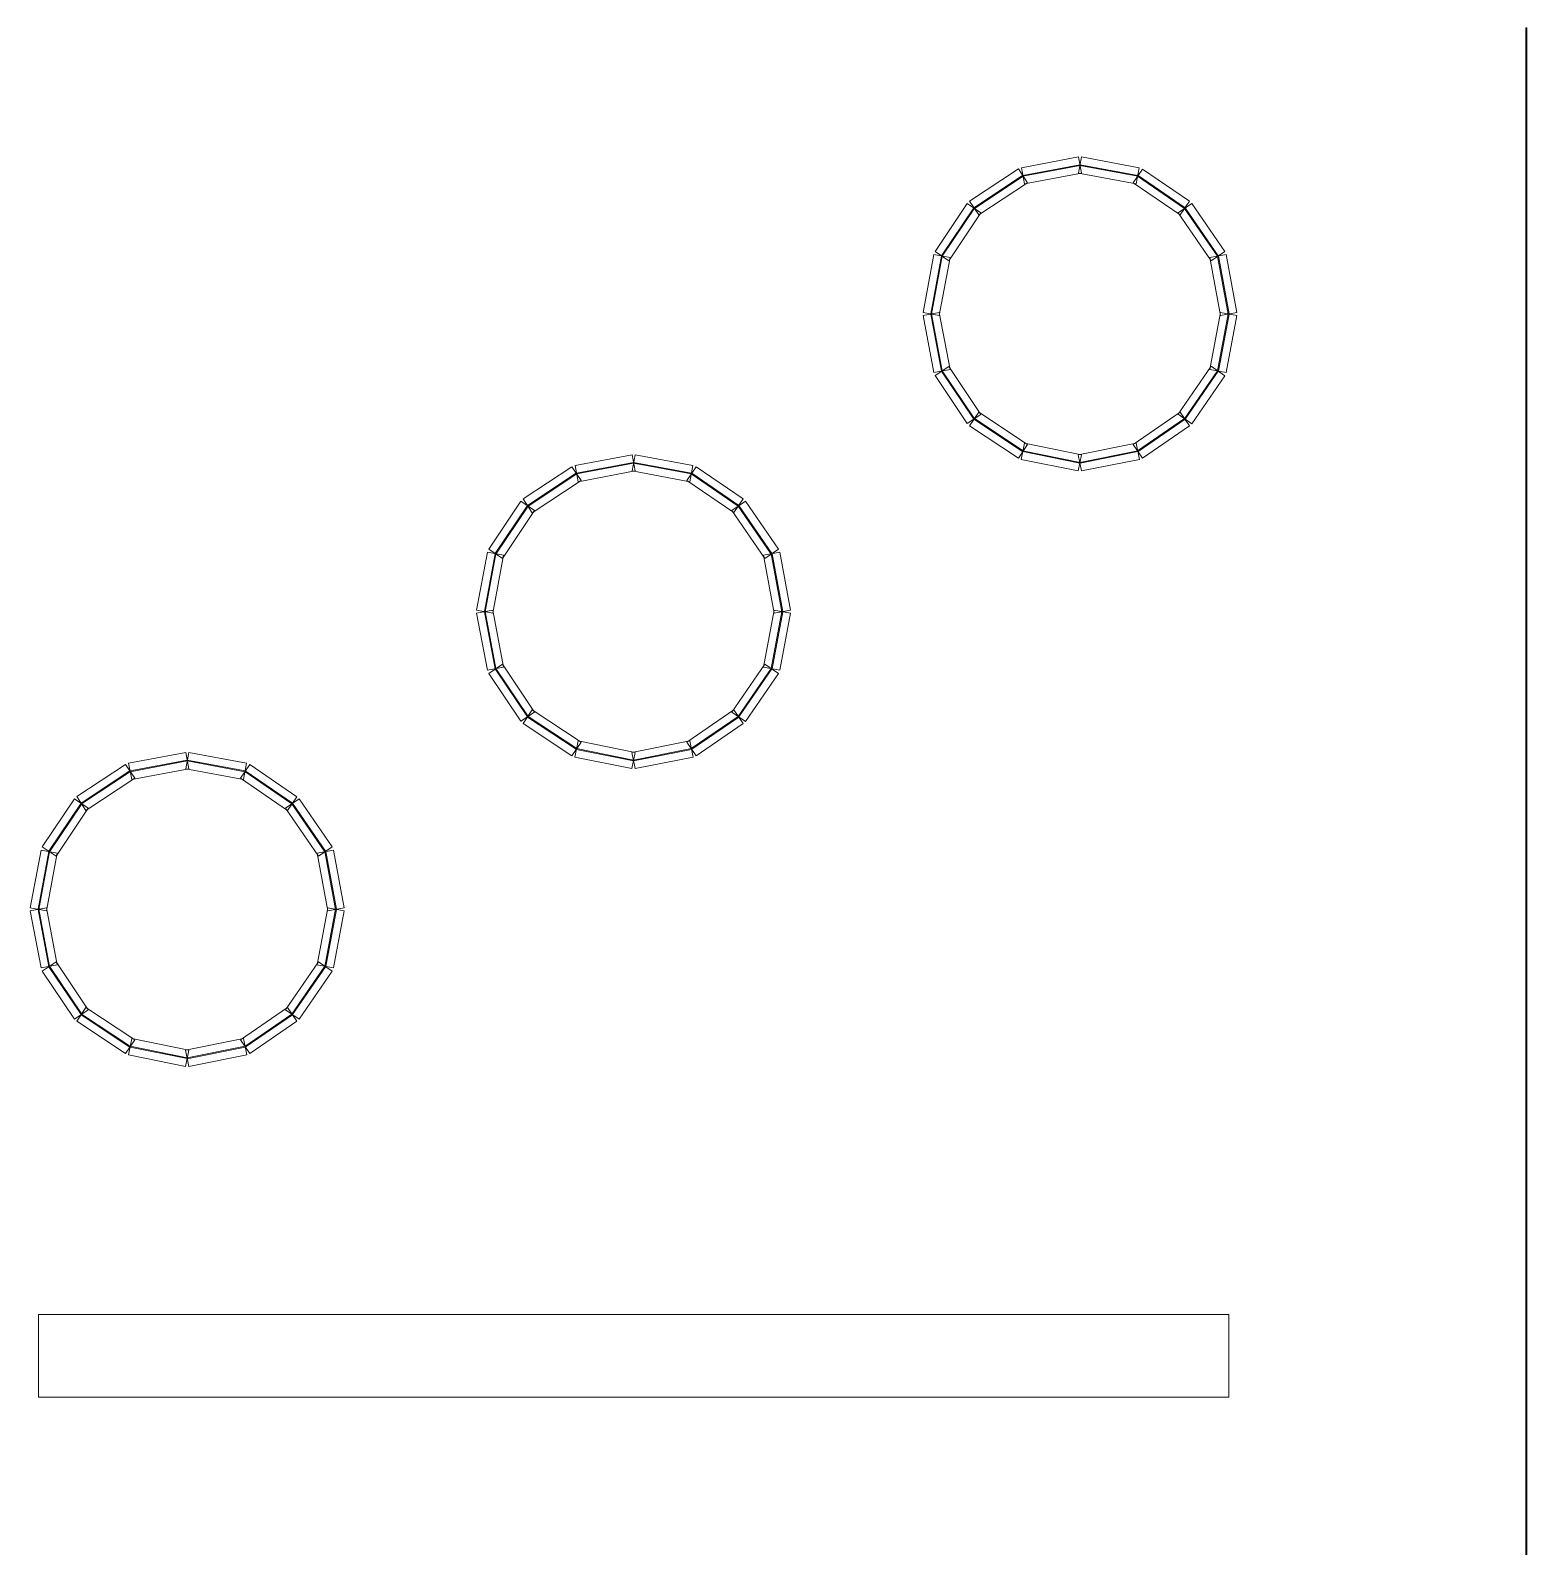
# Model space of a CAD drawing. Header units: millimetres. Extents: x -200 to 200, y -162 to 219.
# Drawn here: x 37.83 to 85.72, y -25.15 to 23.36 of the extents above; entities that cross this region are included whole.
import ezdxf

# ---------------------------------------------------------------- set-up
doc = ezdxf.new("R2010")
doc.units = ezdxf.units.MM
doc.header["$MEASUREMENT"] = 0

msp = doc.modelspace()

# ---------------------------------------------------------------- linework, layer by layer
at = {"color": 1, "lineweight": 5}
msp.add_open_spline([(85.6954, 23.4376), (85.6954, 23.4376), (85.7218, 23.4376), (85.7218, 23.4376), (85.7218, 23.4376), (85.7218, 23.4376), (85.7218, -61.5304), (85.7218, -61.5304), (85.7218, -61.5304), (85.7218, -61.5304), (85.6954, -61.5304), (85.6954, -61.5304), (85.6954, -61.5304), (85.6954, -61.5304), (85.6954, 23.4376), (85.6954, 23.4376)], degree=3, knots=[0, 0, 0, 0, 0.25, 0.25, 0.25, 0.25, 0.5, 0.5, 0.5, 0.5, 0.75, 0.75, 0.75, 0.75, 1, 1, 1, 1], dxfattribs=at)
at = {"color": 4, "lineweight": 5}
for points in [[(69.4527, 18.9232), (69.4527, 18.9232), (69.7444, 18.4818), (69.7444, 18.4818), (69.7444, 18.4818), (69.7444, 18.4818), (68.1837, 17.4501), (68.1837, 17.4501), (68.1837, 17.4501), (68.1837, 17.4501), (67.892, 17.8915), (67.892, 17.8915), (67.892, 17.8915), (67.892, 17.8915), (69.4527, 18.9232), (69.4527, 18.9232)], [(71.3749, 19.3063), (71.3749, 19.3063), (71.4728, 18.7864), (71.4728, 18.7864), (71.4728, 18.7864), (71.4728, 18.7864), (69.6475, 18.4425), (69.6475, 18.4425), (69.6475, 18.4425), (69.6475, 18.4425), (69.5496, 18.9624), (69.5496, 18.9624), (69.5496, 18.9624), (69.5496, 18.9624), (71.3749, 19.3063), (71.3749, 19.3063)], [(71.4214, 19.0594), (71.4214, 19.0594), (71.4263, 19.0334), (71.4263, 19.0334), (71.4263, 19.0334), (71.4263, 19.0334), (69.601, 18.6895), (69.601, 18.6895), (69.601, 18.6895), (69.601, 18.6895), (69.5961, 18.7155), (69.5961, 18.7155), (69.5961, 18.7155), (69.5961, 18.7155), (71.4214, 19.0594), (71.4214, 19.0594)], [(73.3239, 18.9626), (73.3239, 18.9626), (73.2273, 18.4424), (73.2273, 18.4424), (73.2273, 18.4424), (73.2273, 18.4424), (71.3755, 18.7863), (71.3755, 18.7863), (71.3755, 18.7863), (71.3755, 18.7863), (71.4721, 19.3065), (71.4721, 19.3065), (71.4721, 19.3065), (71.4721, 19.3065), (73.3239, 18.9626), (73.3239, 18.9626)], [(73.278, 18.7155), (73.278, 18.7155), (73.2732, 18.6895), (73.2732, 18.6895), (73.2732, 18.6895), (73.2732, 18.6895), (71.4214, 19.0334), (71.4214, 19.0334), (71.4214, 19.0334), (71.4214, 19.0334), (71.4263, 19.0594), (71.4263, 19.0594), (71.4263, 19.0594), (71.4263, 19.0594), (73.278, 18.7155), (73.278, 18.7155)], [(74.9328, 17.8891), (74.9328, 17.8891), (74.634, 17.4525), (74.634, 17.4525), (74.634, 17.4525), (74.634, 17.4525), (73.1262, 18.4842), (73.1262, 18.4842), (73.1262, 18.4842), (73.1262, 18.4842), (73.425, 18.9208), (73.425, 18.9208), (73.425, 18.9208), (73.425, 18.9208), (74.9328, 17.8891), (74.9328, 17.8891)], [(69.5913, 18.7135), (69.5913, 18.7135), (69.6059, 18.6914), (69.6059, 18.6914), (69.6059, 18.6914), (69.6059, 18.6914), (68.0451, 17.6598), (68.0451, 17.6598), (68.0451, 17.6598), (68.0451, 17.6598), (68.0305, 17.6818), (68.0305, 17.6818), (68.0305, 17.6818), (68.0305, 17.6818), (69.5913, 18.7135), (69.5913, 18.7135)], [(74.7909, 17.6817), (74.7909, 17.6817), (74.7759, 17.6599), (74.7759, 17.6599), (74.7759, 17.6599), (74.7759, 17.6599), (73.2681, 18.6916), (73.2681, 18.6916), (73.2681, 18.6916), (73.2681, 18.6916), (73.283, 18.7134), (73.283, 18.7134), (73.283, 18.7134), (73.283, 18.7134), (74.7909, 17.6817), (74.7909, 17.6817)], [(67.8183, 17.8184), (67.8183, 17.8184), (68.2573, 17.5232), (68.2573, 17.5232), (68.2573, 17.5232), (68.2573, 17.5232), (67.2257, 15.9889), (67.2257, 15.9889), (67.2257, 15.9889), (67.2257, 15.9889), (66.7866, 16.2841), (66.7866, 16.2841), (66.7866, 16.2841), (66.7866, 16.2841), (67.8183, 17.8184), (67.8183, 17.8184)], [(68.0269, 17.6782), (68.0269, 17.6782), (68.0488, 17.6634), (68.0488, 17.6634), (68.0488, 17.6634), (68.0488, 17.6634), (67.0171, 16.1291), (67.0171, 16.1291), (67.0171, 16.1291), (67.0171, 16.1291), (66.9952, 16.1439), (66.9952, 16.1439), (66.9952, 16.1439), (66.9952, 16.1439), (68.0269, 17.6782), (68.0269, 17.6782)], [(76.0593, 16.2867), (76.0593, 16.2867), (75.6238, 15.9863), (75.6238, 15.9863), (75.6238, 15.9863), (75.6238, 15.9863), (74.5656, 17.5206), (74.5656, 17.5206), (74.5656, 17.5206), (74.5656, 17.5206), (75.0012, 17.821), (75.0012, 17.821), (75.0012, 17.821), (75.0012, 17.821), (76.0593, 16.2867), (76.0593, 16.2867)], [(75.8524, 16.144), (75.8524, 16.144), (75.8307, 16.129), (75.8307, 16.129), (75.8307, 16.129), (75.8307, 16.129), (74.7725, 17.6633), (74.7725, 17.6633), (74.7725, 17.6633), (74.7725, 17.6633), (74.7943, 17.6783), (74.7943, 17.6783), (74.7943, 17.6783), (74.7943, 17.6783), (75.8524, 16.144), (75.8524, 16.144)], [(66.7461, 16.1848), (66.7461, 16.1848), (67.2662, 16.0882), (67.2662, 16.0882), (67.2662, 16.0882), (67.2662, 16.0882), (66.9223, 14.2365), (66.9223, 14.2365), (66.9223, 14.2365), (66.9223, 14.2365), (66.4022, 14.3331), (66.4022, 14.3331), (66.4022, 14.3331), (66.4022, 14.3331), (66.7461, 16.1848), (66.7461, 16.1848)], [(66.9931, 16.1389), (66.9931, 16.1389), (67.0192, 16.1341), (67.0192, 16.1341), (67.0192, 16.1341), (67.0192, 16.1341), (66.6753, 14.2824), (66.6753, 14.2824), (66.6753, 14.2824), (66.6753, 14.2824), (66.6493, 14.2872), (66.6493, 14.2872), (66.6493, 14.2872), (66.6493, 14.2872), (66.9931, 16.1389), (66.9931, 16.1389)], [(76.4455, 14.3331), (76.4455, 14.3331), (75.9254, 14.2365), (75.9254, 14.2365), (75.9254, 14.2365), (75.9254, 14.2365), (75.5815, 16.0882), (75.5815, 16.0882), (75.5815, 16.0882), (75.5815, 16.0882), (76.1016, 16.1848), (76.1016, 16.1848), (76.1016, 16.1848), (76.1016, 16.1848), (76.4455, 14.3331), (76.4455, 14.3331)], [(76.1984, 14.2872), (76.1984, 14.2872), (76.1724, 14.2824), (76.1724, 14.2824), (76.1724, 14.2824), (76.1724, 14.2824), (75.8285, 16.1341), (75.8285, 16.1341), (75.8285, 16.1341), (75.8285, 16.1341), (75.8545, 16.1389), (75.8545, 16.1389), (75.8545, 16.1389), (75.8545, 16.1389), (76.1984, 14.2872), (76.1984, 14.2872)], [(66.4023, 14.2358), (66.4023, 14.2358), (66.9222, 14.3338), (66.9222, 14.3338), (66.9222, 14.3338), (66.9222, 14.3338), (67.2661, 12.5085), (67.2661, 12.5085), (67.2661, 12.5085), (67.2661, 12.5085), (66.7462, 12.4105), (66.7462, 12.4105), (66.7462, 12.4105), (66.7462, 12.4105), (66.4023, 14.2358), (66.4023, 14.2358)], [(66.6493, 14.2823), (66.6493, 14.2823), (66.6753, 14.2872), (66.6753, 14.2872), (66.6753, 14.2872), (66.6753, 14.2872), (67.0191, 12.4619), (67.0191, 12.4619), (67.0191, 12.4619), (67.0191, 12.4619), (66.9932, 12.4571), (66.9932, 12.4571), (66.9932, 12.4571), (66.9932, 12.4571), (66.6493, 14.2823), (66.6493, 14.2823)], [(76.1015, 12.4105), (76.1015, 12.4105), (75.5816, 12.5085), (75.5816, 12.5085), (75.5816, 12.5085), (75.5816, 12.5085), (75.9255, 14.3338), (75.9255, 14.3338), (75.9255, 14.3338), (75.9255, 14.3338), (76.4454, 14.2358), (76.4454, 14.2358), (76.4454, 14.2358), (76.4454, 14.2358), (76.1015, 12.4105), (76.1015, 12.4105)], [(75.8545, 12.4571), (75.8545, 12.4571), (75.8285, 12.4619), (75.8285, 12.4619), (75.8285, 12.4619), (75.8285, 12.4619), (76.1724, 14.2872), (76.1724, 14.2872), (76.1724, 14.2872), (76.1724, 14.2872), (76.1984, 14.2823), (76.1984, 14.2823), (76.1984, 14.2823), (76.1984, 14.2823), (75.8545, 12.4571), (75.8545, 12.4571)], [(66.7866, 12.3119), (66.7866, 12.3119), (67.2257, 12.6071), (67.2257, 12.6071), (67.2257, 12.6071), (67.2257, 12.6071), (68.2573, 11.0728), (68.2573, 11.0728), (68.2573, 11.0728), (68.2573, 11.0728), (67.8183, 10.7776), (67.8183, 10.7776), (67.8183, 10.7776), (67.8183, 10.7776), (66.7866, 12.3119), (66.7866, 12.3119)], [(66.9952, 12.4521), (66.9952, 12.4521), (67.0171, 12.4669), (67.0171, 12.4669), (67.0171, 12.4669), (67.0171, 12.4669), (68.0488, 10.9326), (68.0488, 10.9326), (68.0488, 10.9326), (68.0488, 10.9326), (68.0269, 10.9178), (68.0269, 10.9178), (68.0269, 10.9178), (68.0269, 10.9178), (66.9952, 12.4521), (66.9952, 12.4521)], [(75.0012, 10.775), (75.0012, 10.775), (74.5656, 11.0754), (74.5656, 11.0754), (74.5656, 11.0754), (74.5656, 11.0754), (75.6238, 12.6097), (75.6238, 12.6097), (75.6238, 12.6097), (75.6238, 12.6097), (76.0593, 12.3093), (76.0593, 12.3093), (76.0593, 12.3093), (76.0593, 12.3093), (75.0012, 10.775), (75.0012, 10.775)], [(74.7943, 10.9177), (74.7943, 10.9177), (74.7725, 10.9327), (74.7725, 10.9327), (74.7725, 10.9327), (74.7725, 10.9327), (75.8307, 12.467), (75.8307, 12.467), (75.8307, 12.467), (75.8307, 12.467), (75.8524, 12.452), (75.8524, 12.452), (75.8524, 12.452), (75.8524, 12.452), (74.7943, 10.9177), (74.7943, 10.9177)], [(67.892, 10.7045), (67.892, 10.7045), (68.1837, 11.1459), (68.1837, 11.1459), (68.1837, 11.1459), (68.1837, 11.1459), (69.7444, 10.1142), (69.7444, 10.1142), (69.7444, 10.1142), (69.7444, 10.1142), (69.4527, 9.6729), (69.4527, 9.6729), (69.4527, 9.6729), (69.4527, 9.6729), (67.892, 10.7045), (67.892, 10.7045)], [(68.0305, 10.9142), (68.0305, 10.9142), (68.0451, 10.9362), (68.0451, 10.9362), (68.0451, 10.9362), (68.0451, 10.9362), (69.6059, 9.9046), (69.6059, 9.9046), (69.6059, 9.9046), (69.6059, 9.9046), (69.5913, 9.8825), (69.5913, 9.8825), (69.5913, 9.8825), (69.5913, 9.8825), (68.0305, 10.9142), (68.0305, 10.9142)], [(73.425, 9.6752), (73.425, 9.6752), (73.1262, 10.1119), (73.1262, 10.1119), (73.1262, 10.1119), (73.1262, 10.1119), (74.634, 11.1435), (74.634, 11.1435), (74.634, 11.1435), (74.634, 11.1435), (74.9328, 10.7069), (74.9328, 10.7069), (74.9328, 10.7069), (74.9328, 10.7069), (73.425, 9.6752), (73.425, 9.6752)], [(73.283, 9.8826), (73.283, 9.8826), (73.2681, 9.9044), (73.2681, 9.9044), (73.2681, 9.9044), (73.2681, 9.9044), (74.7759, 10.9361), (74.7759, 10.9361), (74.7759, 10.9361), (74.7759, 10.9361), (74.7909, 10.9143), (74.7909, 10.9143), (74.7909, 10.9143), (74.7909, 10.9143), (73.283, 9.8826), (73.283, 9.8826)], [(57.0901, 9.7831), (57.0901, 9.7831), (57.1881, 9.2632), (57.1881, 9.2632), (57.1881, 9.2632), (57.1881, 9.2632), (55.3628, 8.9193), (55.3628, 8.9193), (55.3628, 8.9193), (55.3628, 8.9193), (55.2648, 9.4393), (55.2648, 9.4393), (55.2648, 9.4393), (55.2648, 9.4393), (57.0901, 9.7831), (57.0901, 9.7831)], [(59.0391, 9.4394), (59.0391, 9.4394), (58.9425, 8.9192), (58.9425, 8.9192), (58.9425, 8.9192), (58.9425, 8.9192), (57.0908, 9.2631), (57.0908, 9.2631), (57.0908, 9.2631), (57.0908, 9.2631), (57.1874, 9.7833), (57.1874, 9.7833), (57.1874, 9.7833), (57.1874, 9.7833), (59.0391, 9.4394), (59.0391, 9.4394)], [(69.546, 9.6343), (69.546, 9.6343), (69.6512, 10.1528), (69.6512, 10.1528), (69.6512, 10.1528), (69.6512, 10.1528), (71.4764, 9.7824), (71.4764, 9.7824), (71.4764, 9.7824), (71.4764, 9.7824), (71.3712, 9.2639), (71.3712, 9.2639), (71.3712, 9.2639), (71.3712, 9.2639), (69.546, 9.6343), (69.546, 9.6343)], [(69.5959, 9.8806), (69.5959, 9.8806), (69.6012, 9.9065), (69.6012, 9.9065), (69.6012, 9.9065), (69.6012, 9.9065), (71.4265, 9.5361), (71.4265, 9.5361), (71.4265, 9.5361), (71.4265, 9.5361), (71.4212, 9.5102), (71.4212, 9.5102), (71.4212, 9.5102), (71.4212, 9.5102), (69.5959, 9.8806), (69.5959, 9.8806)], [(71.4757, 9.2638), (71.4757, 9.2638), (71.372, 9.7826), (71.372, 9.7826), (71.372, 9.7826), (71.372, 9.7826), (73.2237, 10.1529), (73.2237, 10.1529), (73.2237, 10.1529), (73.2237, 10.1529), (73.3275, 9.6341), (73.3275, 9.6341), (73.3275, 9.6341), (73.3275, 9.6341), (71.4757, 9.2638), (71.4757, 9.2638)], [(71.4264, 9.5102), (71.4264, 9.5102), (71.4213, 9.5362), (71.4213, 9.5362), (71.4213, 9.5362), (71.4213, 9.5362), (73.273, 9.9065), (73.273, 9.9065), (73.273, 9.9065), (73.273, 9.9065), (73.2782, 9.8806), (73.2782, 9.8806), (73.2782, 9.8806), (73.2782, 9.8806), (71.4264, 9.5102), (71.4264, 9.5102)], [(55.1679, 9.4), (55.1679, 9.4), (55.4597, 8.9586), (55.4597, 8.9586), (55.4597, 8.9586), (55.4597, 8.9586), (53.8989, 7.9269), (53.8989, 7.9269), (53.8989, 7.9269), (53.8989, 7.9269), (53.6072, 8.3683), (53.6072, 8.3683), (53.6072, 8.3683), (53.6072, 8.3683), (55.1679, 9.4), (55.1679, 9.4)], [(57.1366, 9.5362), (57.1366, 9.5362), (57.1415, 9.5102), (57.1415, 9.5102), (57.1415, 9.5102), (57.1415, 9.5102), (55.3162, 9.1663), (55.3162, 9.1663), (55.3162, 9.1663), (55.3162, 9.1663), (55.3114, 9.1923), (55.3114, 9.1923), (55.3114, 9.1923), (55.3114, 9.1923), (57.1366, 9.5362), (57.1366, 9.5362)], [(58.9932, 9.1923), (58.9932, 9.1923), (58.9884, 9.1663), (58.9884, 9.1663), (58.9884, 9.1663), (58.9884, 9.1663), (57.1367, 9.5102), (57.1367, 9.5102), (57.1367, 9.5102), (57.1367, 9.5102), (57.1415, 9.5362), (57.1415, 9.5362), (57.1415, 9.5362), (57.1415, 9.5362), (58.9932, 9.1923), (58.9932, 9.1923)], [(60.648, 8.3659), (60.648, 8.3659), (60.3493, 7.9293), (60.3493, 7.9293), (60.3493, 7.9293), (60.3493, 7.9293), (58.8414, 8.961), (58.8414, 8.961), (58.8414, 8.961), (58.8414, 8.961), (59.1402, 9.3976), (59.1402, 9.3976), (59.1402, 9.3976), (59.1402, 9.3976), (60.648, 8.3659), (60.648, 8.3659)], [(55.3065, 9.1903), (55.3065, 9.1903), (55.3211, 9.1683), (55.3211, 9.1683), (55.3211, 9.1683), (55.3211, 9.1683), (53.7604, 8.1366), (53.7604, 8.1366), (53.7604, 8.1366), (53.7604, 8.1366), (53.7458, 8.1586), (53.7458, 8.1586), (53.7458, 8.1586), (53.7458, 8.1586), (55.3065, 9.1903), (55.3065, 9.1903)], [(60.5061, 8.1585), (60.5061, 8.1585), (60.4912, 8.1367), (60.4912, 8.1367), (60.4912, 8.1367), (60.4912, 8.1367), (58.9833, 9.1684), (58.9833, 9.1684), (58.9833, 9.1684), (58.9833, 9.1684), (58.9983, 9.1902), (58.9983, 9.1902), (58.9983, 9.1902), (58.9983, 9.1902), (60.5061, 8.1585), (60.5061, 8.1585)], [(53.5335, 8.2952), (53.5335, 8.2952), (53.9726, 8), (53.9726, 8), (53.9726, 8), (53.9726, 8), (52.9409, 6.4657), (52.9409, 6.4657), (52.9409, 6.4657), (52.9409, 6.4657), (52.5019, 6.7609), (52.5019, 6.7609), (52.5019, 6.7609), (52.5019, 6.7609), (53.5335, 8.2952), (53.5335, 8.2952)], [(61.7745, 6.7635), (61.7745, 6.7635), (61.339, 6.4631), (61.339, 6.4631), (61.339, 6.4631), (61.339, 6.4631), (60.2809, 7.9974), (60.2809, 7.9974), (60.2809, 7.9974), (60.2809, 7.9974), (60.7164, 8.2978), (60.7164, 8.2978), (60.7164, 8.2978), (60.7164, 8.2978), (61.7745, 6.7635), (61.7745, 6.7635)], [(53.7421, 8.155), (53.7421, 8.155), (53.764, 8.1402), (53.764, 8.1402), (53.764, 8.1402), (53.764, 8.1402), (52.7324, 6.6059), (52.7324, 6.6059), (52.7324, 6.6059), (52.7324, 6.6059), (52.7104, 6.6207), (52.7104, 6.6207), (52.7104, 6.6207), (52.7104, 6.6207), (53.7421, 8.155), (53.7421, 8.155)], [(61.5677, 6.6208), (61.5677, 6.6208), (61.5459, 6.6058), (61.5459, 6.6058), (61.5459, 6.6058), (61.5459, 6.6058), (60.4878, 8.1401), (60.4878, 8.1401), (60.4878, 8.1401), (60.4878, 8.1401), (60.5095, 8.1551), (60.5095, 8.1551), (60.5095, 8.1551), (60.5095, 8.1551), (61.5677, 6.6208), (61.5677, 6.6208)], [(52.4613, 6.6616), (52.4613, 6.6616), (52.9815, 6.565), (52.9815, 6.565), (52.9815, 6.565), (52.9815, 6.565), (52.6376, 4.7133), (52.6376, 4.7133), (52.6376, 4.7133), (52.6376, 4.7133), (52.1174, 4.8099), (52.1174, 4.8099), (52.1174, 4.8099), (52.1174, 4.8099), (52.4613, 6.6616), (52.4613, 6.6616)], [(52.7084, 6.6157), (52.7084, 6.6157), (52.7344, 6.6109), (52.7344, 6.6109), (52.7344, 6.6109), (52.7344, 6.6109), (52.3905, 4.7592), (52.3905, 4.7592), (52.3905, 4.7592), (52.3905, 4.7592), (52.3645, 4.764), (52.3645, 4.764), (52.3645, 4.764), (52.3645, 4.764), (52.7084, 6.6157), (52.7084, 6.6157)], [(62.1608, 4.8099), (62.1608, 4.8099), (61.6406, 4.7133), (61.6406, 4.7133), (61.6406, 4.7133), (61.6406, 4.7133), (61.2967, 6.565), (61.2967, 6.565), (61.2967, 6.565), (61.2967, 6.565), (61.8169, 6.6616), (61.8169, 6.6616), (61.8169, 6.6616), (61.8169, 6.6616), (62.1608, 4.8099), (62.1608, 4.8099)], [(61.9137, 4.764), (61.9137, 4.764), (61.8877, 4.7592), (61.8877, 4.7592), (61.8877, 4.7592), (61.8877, 4.7592), (61.5438, 6.6109), (61.5438, 6.6109), (61.5438, 6.6109), (61.5438, 6.6109), (61.5698, 6.6157), (61.5698, 6.6157), (61.5698, 6.6157), (61.5698, 6.6157), (61.9137, 4.764), (61.9137, 4.764)], [(52.1175, 4.7126), (52.1175, 4.7126), (52.6374, 4.8106), (52.6374, 4.8106), (52.6374, 4.8106), (52.6374, 4.8106), (52.9813, 2.9853), (52.9813, 2.9853), (52.9813, 2.9853), (52.9813, 2.9853), (52.4614, 2.8873), (52.4614, 2.8873), (52.4614, 2.8873), (52.4614, 2.8873), (52.1175, 4.7126), (52.1175, 4.7126)], [(52.3645, 4.7591), (52.3645, 4.7591), (52.3905, 4.764), (52.3905, 4.764), (52.3905, 4.764), (52.3905, 4.764), (52.7344, 2.9388), (52.7344, 2.9388), (52.7344, 2.9388), (52.7344, 2.9388), (52.7084, 2.9339), (52.7084, 2.9339), (52.7084, 2.9339), (52.7084, 2.9339), (52.3645, 4.7591), (52.3645, 4.7591)], [(61.8167, 2.8873), (61.8167, 2.8873), (61.2968, 2.9853), (61.2968, 2.9853), (61.2968, 2.9853), (61.2968, 2.9853), (61.6407, 4.8106), (61.6407, 4.8106), (61.6407, 4.8106), (61.6407, 4.8106), (62.1606, 4.7126), (62.1606, 4.7126), (62.1606, 4.7126), (62.1606, 4.7126), (61.8167, 2.8873), (61.8167, 2.8873)], [(61.5698, 2.9339), (61.5698, 2.9339), (61.5438, 2.9388), (61.5438, 2.9388), (61.5438, 2.9388), (61.5438, 2.9388), (61.8877, 4.764), (61.8877, 4.764), (61.8877, 4.764), (61.8877, 4.764), (61.9137, 4.7591), (61.9137, 4.7591), (61.9137, 4.7591), (61.9137, 4.7591), (61.5698, 2.9339), (61.5698, 2.9339)], [(52.5019, 2.7887), (52.5019, 2.7887), (52.9409, 3.0839), (52.9409, 3.0839), (52.9409, 3.0839), (52.9409, 3.0839), (53.9726, 1.5496), (53.9726, 1.5496), (53.9726, 1.5496), (53.9726, 1.5496), (53.5335, 1.2544), (53.5335, 1.2544), (53.5335, 1.2544), (53.5335, 1.2544), (52.5019, 2.7887), (52.5019, 2.7887)], [(52.7104, 2.9289), (52.7104, 2.9289), (52.7324, 2.9437), (52.7324, 2.9437), (52.7324, 2.9437), (52.7324, 2.9437), (53.764, 1.4094), (53.764, 1.4094), (53.764, 1.4094), (53.764, 1.4094), (53.7421, 1.3946), (53.7421, 1.3946), (53.7421, 1.3946), (53.7421, 1.3946), (52.7104, 2.9289), (52.7104, 2.9289)], [(60.7164, 1.2518), (60.7164, 1.2518), (60.2809, 1.5522), (60.2809, 1.5522), (60.2809, 1.5522), (60.2809, 1.5522), (61.339, 3.0865), (61.339, 3.0865), (61.339, 3.0865), (61.339, 3.0865), (61.7745, 2.7861), (61.7745, 2.7861), (61.7745, 2.7861), (61.7745, 2.7861), (60.7164, 1.2518), (60.7164, 1.2518)], [(60.5095, 1.3945), (60.5095, 1.3945), (60.4878, 1.4095), (60.4878, 1.4095), (60.4878, 1.4095), (60.4878, 1.4095), (61.5459, 2.9438), (61.5459, 2.9438), (61.5459, 2.9438), (61.5459, 2.9438), (61.5677, 2.9288), (61.5677, 2.9288), (61.5677, 2.9288), (61.5677, 2.9288), (60.5095, 1.3945), (60.5095, 1.3945)], [(53.6072, 1.1813), (53.6072, 1.1813), (53.8989, 1.6227), (53.8989, 1.6227), (53.8989, 1.6227), (53.8989, 1.6227), (55.4597, 0.591), (55.4597, 0.591), (55.4597, 0.591), (55.4597, 0.591), (55.1679, 0.1497), (55.1679, 0.1497), (55.1679, 0.1497), (55.1679, 0.1497), (53.6072, 1.1813), (53.6072, 1.1813)], [(59.1402, 0.152), (59.1402, 0.152), (58.8414, 0.5887), (58.8414, 0.5887), (58.8414, 0.5887), (58.8414, 0.5887), (60.3493, 1.6203), (60.3493, 1.6203), (60.3493, 1.6203), (60.3493, 1.6203), (60.648, 1.1837), (60.648, 1.1837), (60.648, 1.1837), (60.648, 1.1837), (59.1402, 0.152), (59.1402, 0.152)], [(53.7458, 1.391), (53.7458, 1.391), (53.7604, 1.4131), (53.7604, 1.4131), (53.7604, 1.4131), (53.7604, 1.4131), (55.3211, 0.3814), (55.3211, 0.3814), (55.3211, 0.3814), (55.3211, 0.3814), (55.3065, 0.3593), (55.3065, 0.3593), (55.3065, 0.3593), (55.3065, 0.3593), (53.7458, 1.391), (53.7458, 1.391)], [(58.9983, 0.3594), (58.9983, 0.3594), (58.9833, 0.3813), (58.9833, 0.3813), (58.9833, 0.3813), (58.9833, 0.3813), (60.4912, 1.4129), (60.4912, 1.4129), (60.4912, 1.4129), (60.4912, 1.4129), (60.5061, 1.3911), (60.5061, 1.3911), (60.5061, 1.3911), (60.5061, 1.3911), (58.9983, 0.3594), (58.9983, 0.3594)], [(55.2612, 0.1111), (55.2612, 0.1111), (55.3664, 0.6296), (55.3664, 0.6296), (55.3664, 0.6296), (55.3664, 0.6296), (57.1917, 0.2593), (57.1917, 0.2593), (57.1917, 0.2593), (57.1917, 0.2593), (57.0865, -0.2593), (57.0865, -0.2593), (57.0865, -0.2593), (57.0865, -0.2593), (55.2612, 0.1111), (55.2612, 0.1111)], [(57.191, -0.2594), (57.191, -0.2594), (57.0872, 0.2594), (57.0872, 0.2594), (57.0872, 0.2594), (57.0872, 0.2594), (58.9389, 0.6297), (58.9389, 0.6297), (58.9389, 0.6297), (58.9389, 0.6297), (59.0427, 0.1109), (59.0427, 0.1109), (59.0427, 0.1109), (59.0427, 0.1109), (57.191, -0.2594), (57.191, -0.2594)], [(42.8053, 0.26), (42.8053, 0.26), (42.9033, -0.26), (42.9033, -0.26), (42.9033, -0.26), (42.9033, -0.26), (41.078, -0.6039), (41.078, -0.6039), (41.078, -0.6039), (41.078, -0.6039), (40.9801, -0.0839), (40.9801, -0.0839), (40.9801, -0.0839), (40.9801, -0.0839), (42.8053, 0.26), (42.8053, 0.26)], [(42.8519, 0.013), (42.8519, 0.013), (42.8568, -0.013), (42.8568, -0.013), (42.8568, -0.013), (42.8568, -0.013), (41.0315, -0.3569), (41.0315, -0.3569), (41.0315, -0.3569), (41.0315, -0.3569), (41.0266, -0.3309), (41.0266, -0.3309), (41.0266, -0.3309), (41.0266, -0.3309), (42.8519, 0.013), (42.8519, 0.013)], [(44.7543, -0.0838), (44.7543, -0.0838), (44.6577, -0.604), (44.6577, -0.604), (44.6577, -0.604), (44.6577, -0.604), (42.806, -0.2601), (42.806, -0.2601), (42.806, -0.2601), (42.806, -0.2601), (42.9026, 0.2601), (42.9026, 0.2601), (42.9026, 0.2601), (42.9026, 0.2601), (44.7543, -0.0838), (44.7543, -0.0838)], [(44.7085, -0.3309), (44.7085, -0.3309), (44.7036, -0.3569), (44.7036, -0.3569), (44.7036, -0.3569), (44.7036, -0.3569), (42.8519, -0.013), (42.8519, -0.013), (42.8519, -0.013), (42.8519, -0.013), (42.8567, 0.013), (42.8567, 0.013), (42.8567, 0.013), (42.8567, 0.013), (44.7085, -0.3309), (44.7085, -0.3309)], [(55.3112, 0.3574), (55.3112, 0.3574), (55.3164, 0.3833), (55.3164, 0.3833), (55.3164, 0.3833), (55.3164, 0.3833), (57.1417, 0.013), (57.1417, 0.013), (57.1417, 0.013), (57.1417, 0.013), (57.1364, -0.013), (57.1364, -0.013), (57.1364, -0.013), (57.1364, -0.013), (55.3112, 0.3574), (55.3112, 0.3574)], [(57.1417, -0.013), (57.1417, -0.013), (57.1365, 0.013), (57.1365, 0.013), (57.1365, 0.013), (57.1365, 0.013), (58.9882, 0.3833), (58.9882, 0.3833), (58.9882, 0.3833), (58.9882, 0.3833), (58.9934, 0.3574), (58.9934, 0.3574), (58.9934, 0.3574), (58.9934, 0.3574), (57.1417, -0.013), (57.1417, -0.013)], [(40.8832, -0.1232), (40.8832, -0.1232), (41.1749, -0.5646), (41.1749, -0.5646), (41.1749, -0.5646), (41.1749, -0.5646), (39.6142, -1.5962), (39.6142, -1.5962), (39.6142, -1.5962), (39.6142, -1.5962), (39.3224, -1.1549), (39.3224, -1.1549), (39.3224, -1.1549), (39.3224, -1.1549), (40.8832, -0.1232), (40.8832, -0.1232)], [(41.0217, -0.3329), (41.0217, -0.3329), (41.0363, -0.3549), (41.0363, -0.3549), (41.0363, -0.3549), (41.0363, -0.3549), (39.4756, -1.3866), (39.4756, -1.3866), (39.4756, -1.3866), (39.4756, -1.3866), (39.461, -1.3645), (39.461, -1.3645), (39.461, -1.3645), (39.461, -1.3645), (41.0217, -0.3329), (41.0217, -0.3329)], [(46.3633, -1.1572), (46.3633, -1.1572), (46.0645, -1.5939), (46.0645, -1.5939), (46.0645, -1.5939), (46.0645, -1.5939), (44.5567, -0.5622), (44.5567, -0.5622), (44.5567, -0.5622), (44.5567, -0.5622), (44.8554, -0.1256), (44.8554, -0.1256), (44.8554, -0.1256), (44.8554, -0.1256), (46.3633, -1.1572), (46.3633, -1.1572)], [(46.2213, -1.3647), (46.2213, -1.3647), (46.2064, -1.3865), (46.2064, -1.3865), (46.2064, -1.3865), (46.2064, -1.3865), (44.6986, -0.3548), (44.6986, -0.3548), (44.6986, -0.3548), (44.6986, -0.3548), (44.7135, -0.333), (44.7135, -0.333), (44.7135, -0.333), (44.7135, -0.333), (46.2213, -1.3647), (46.2213, -1.3647)], [(39.2488, -1.228), (39.2488, -1.228), (39.6878, -1.5232), (39.6878, -1.5232), (39.6878, -1.5232), (39.6878, -1.5232), (38.6561, -3.0575), (38.6561, -3.0575), (38.6561, -3.0575), (38.6561, -3.0575), (38.2171, -2.7623), (38.2171, -2.7623), (38.2171, -2.7623), (38.2171, -2.7623), (39.2488, -1.228), (39.2488, -1.228)], [(39.4573, -1.3682), (39.4573, -1.3682), (39.4793, -1.3829), (39.4793, -1.3829), (39.4793, -1.3829), (39.4793, -1.3829), (38.4476, -2.9172), (38.4476, -2.9172), (38.4476, -2.9172), (38.4476, -2.9172), (38.4256, -2.9025), (38.4256, -2.9025), (38.4256, -2.9025), (38.4256, -2.9025), (39.4573, -1.3682), (39.4573, -1.3682)], [(47.4898, -2.7597), (47.4898, -2.7597), (47.0542, -3.06), (47.0542, -3.06), (47.0542, -3.06), (47.0542, -3.06), (45.9961, -1.5258), (45.9961, -1.5258), (45.9961, -1.5258), (45.9961, -1.5258), (46.4316, -1.2254), (46.4316, -1.2254), (46.4316, -1.2254), (46.4316, -1.2254), (47.4898, -2.7597), (47.4898, -2.7597)], [(47.2829, -2.9024), (47.2829, -2.9024), (47.2611, -2.9174), (47.2611, -2.9174), (47.2611, -2.9174), (47.2611, -2.9174), (46.203, -1.3831), (46.203, -1.3831), (46.203, -1.3831), (46.203, -1.3831), (46.2248, -1.3681), (46.2248, -1.3681), (46.2248, -1.3681), (46.2248, -1.3681), (47.2829, -2.9024), (47.2829, -2.9024)], [(38.1765, -2.8616), (38.1765, -2.8616), (38.6967, -2.9582), (38.6967, -2.9582), (38.6967, -2.9582), (38.6967, -2.9582), (38.3528, -4.8099), (38.3528, -4.8099), (38.3528, -4.8099), (38.3528, -4.8099), (37.8326, -4.7133), (37.8326, -4.7133), (37.8326, -4.7133), (37.8326, -4.7133), (38.1765, -2.8616), (38.1765, -2.8616)], [(38.4236, -2.9074), (38.4236, -2.9074), (38.4496, -2.9123), (38.4496, -2.9123), (38.4496, -2.9123), (38.4496, -2.9123), (38.1057, -4.764), (38.1057, -4.764), (38.1057, -4.764), (38.1057, -4.764), (38.0797, -4.7592), (38.0797, -4.7592), (38.0797, -4.7592), (38.0797, -4.7592), (38.4236, -2.9074), (38.4236, -2.9074)], [(47.876, -4.7133), (47.876, -4.7133), (47.3558, -4.8099), (47.3558, -4.8099), (47.3558, -4.8099), (47.3558, -4.8099), (47.0119, -2.9582), (47.0119, -2.9582), (47.0119, -2.9582), (47.0119, -2.9582), (47.5321, -2.8616), (47.5321, -2.8616), (47.5321, -2.8616), (47.5321, -2.8616), (47.876, -4.7133), (47.876, -4.7133)], [(47.6289, -4.7592), (47.6289, -4.7592), (47.6029, -4.764), (47.6029, -4.764), (47.6029, -4.764), (47.6029, -4.764), (47.259, -2.9123), (47.259, -2.9123), (47.259, -2.9123), (47.259, -2.9123), (47.285, -2.9074), (47.285, -2.9074), (47.285, -2.9074), (47.285, -2.9074), (47.6289, -4.7592), (47.6289, -4.7592)], [(37.8328, -4.8106), (37.8328, -4.8106), (38.3527, -4.7126), (38.3527, -4.7126), (38.3527, -4.7126), (38.3527, -4.7126), (38.6966, -6.5379), (38.6966, -6.5379), (38.6966, -6.5379), (38.6966, -6.5379), (38.1766, -6.6358), (38.1766, -6.6358), (38.1766, -6.6358), (38.1766, -6.6358), (37.8328, -4.8106), (37.8328, -4.8106)], [(38.0797, -4.764), (38.0797, -4.764), (38.1057, -4.7591), (38.1057, -4.7591), (38.1057, -4.7591), (38.1057, -4.7591), (38.4496, -6.5844), (38.4496, -6.5844), (38.4496, -6.5844), (38.4496, -6.5844), (38.4236, -6.5893), (38.4236, -6.5893), (38.4236, -6.5893), (38.4236, -6.5893), (38.0797, -4.764), (38.0797, -4.764)], [(47.532, -6.6358), (47.532, -6.6358), (47.012, -6.5379), (47.012, -6.5379), (47.012, -6.5379), (47.012, -6.5379), (47.3559, -4.7126), (47.3559, -4.7126), (47.3559, -4.7126), (47.3559, -4.7126), (47.8759, -4.8106), (47.8759, -4.8106), (47.8759, -4.8106), (47.8759, -4.8106), (47.532, -6.6358), (47.532, -6.6358)], [(47.285, -6.5893), (47.285, -6.5893), (47.259, -6.5844), (47.259, -6.5844), (47.259, -6.5844), (47.259, -6.5844), (47.6029, -4.7591), (47.6029, -4.7591), (47.6029, -4.7591), (47.6029, -4.7591), (47.6289, -4.764), (47.6289, -4.764), (47.6289, -4.764), (47.6289, -4.764), (47.285, -6.5893), (47.285, -6.5893)], [(38.2171, -6.7345), (38.2171, -6.7345), (38.6561, -6.4393), (38.6561, -6.4393), (38.6561, -6.4393), (38.6561, -6.4393), (39.6878, -7.9736), (39.6878, -7.9736), (39.6878, -7.9736), (39.6878, -7.9736), (39.2488, -8.2688), (39.2488, -8.2688), (39.2488, -8.2688), (39.2488, -8.2688), (38.2171, -6.7345), (38.2171, -6.7345)], [(38.4256, -6.5942), (38.4256, -6.5942), (38.4476, -6.5795), (38.4476, -6.5795), (38.4476, -6.5795), (38.4476, -6.5795), (39.4793, -8.1138), (39.4793, -8.1138), (39.4793, -8.1138), (39.4793, -8.1138), (39.4573, -8.1285), (39.4573, -8.1285), (39.4573, -8.1285), (39.4573, -8.1285), (38.4256, -6.5942), (38.4256, -6.5942)], [(46.4316, -8.2713), (46.4316, -8.2713), (45.9961, -7.971), (45.9961, -7.971), (45.9961, -7.971), (45.9961, -7.971), (47.0542, -6.4367), (47.0542, -6.4367), (47.0542, -6.4367), (47.0542, -6.4367), (47.4898, -6.7371), (47.4898, -6.7371), (47.4898, -6.7371), (47.4898, -6.7371), (46.4316, -8.2713), (46.4316, -8.2713)], [(46.2248, -8.1287), (46.2248, -8.1287), (46.203, -8.1137), (46.203, -8.1137), (46.203, -8.1137), (46.203, -8.1137), (47.2611, -6.5794), (47.2611, -6.5794), (47.2611, -6.5794), (47.2611, -6.5794), (47.2829, -6.5944), (47.2829, -6.5944), (47.2829, -6.5944), (47.2829, -6.5944), (46.2248, -8.1287), (46.2248, -8.1287)], [(39.3224, -8.3418), (39.3224, -8.3418), (39.6142, -7.9005), (39.6142, -7.9005), (39.6142, -7.9005), (39.6142, -7.9005), (41.1749, -8.9322), (41.1749, -8.9322), (41.1749, -8.9322), (41.1749, -8.9322), (40.8832, -9.3735), (40.8832, -9.3735), (40.8832, -9.3735), (40.8832, -9.3735), (39.3224, -8.3418), (39.3224, -8.3418)], [(39.461, -8.1322), (39.461, -8.1322), (39.4756, -8.1101), (39.4756, -8.1101), (39.4756, -8.1101), (39.4756, -8.1101), (41.0363, -9.1418), (41.0363, -9.1418), (41.0363, -9.1418), (41.0363, -9.1418), (41.0217, -9.1639), (41.0217, -9.1639), (41.0217, -9.1639), (41.0217, -9.1639), (39.461, -8.1322), (39.461, -8.1322)], [(44.8554, -9.3712), (44.8554, -9.3712), (44.5567, -8.9345), (44.5567, -8.9345), (44.5567, -8.9345), (44.5567, -8.9345), (46.0645, -7.9028), (46.0645, -7.9028), (46.0645, -7.9028), (46.0645, -7.9028), (46.3633, -8.3395), (46.3633, -8.3395), (46.3633, -8.3395), (46.3633, -8.3395), (44.8554, -9.3712), (44.8554, -9.3712)], [(44.7135, -9.1638), (44.7135, -9.1638), (44.6986, -9.1419), (44.6986, -9.1419), (44.6986, -9.1419), (44.6986, -9.1419), (46.2064, -8.1102), (46.2064, -8.1102), (46.2064, -8.1102), (46.2064, -8.1102), (46.2213, -8.1321), (46.2213, -8.1321), (46.2213, -8.1321), (46.2213, -8.1321), (44.7135, -9.1638), (44.7135, -9.1638)], [(40.9764, -9.4121), (40.9764, -9.4121), (41.0816, -8.8936), (41.0816, -8.8936), (41.0816, -8.8936), (41.0816, -8.8936), (42.9069, -9.2639), (42.9069, -9.2639), (42.9069, -9.2639), (42.9069, -9.2639), (42.8017, -9.7824), (42.8017, -9.7824), (42.8017, -9.7824), (42.8017, -9.7824), (40.9764, -9.4121), (40.9764, -9.4121)], [(41.0264, -9.1658), (41.0264, -9.1658), (41.0317, -9.1399), (41.0317, -9.1399), (41.0317, -9.1399), (41.0317, -9.1399), (42.8569, -9.5102), (42.8569, -9.5102), (42.8569, -9.5102), (42.8569, -9.5102), (42.8517, -9.5361), (42.8517, -9.5361), (42.8517, -9.5361), (42.8517, -9.5361), (41.0264, -9.1658), (41.0264, -9.1658)], [(42.9062, -9.7826), (42.9062, -9.7826), (42.8024, -9.2638), (42.8024, -9.2638), (42.8024, -9.2638), (42.8024, -9.2638), (44.6542, -8.8934), (44.6542, -8.8934), (44.6542, -8.8934), (44.6542, -8.8934), (44.7579, -9.4122), (44.7579, -9.4122), (44.7579, -9.4122), (44.7579, -9.4122), (42.9062, -9.7826), (42.9062, -9.7826)], [(42.8569, -9.5362), (42.8569, -9.5362), (42.8517, -9.5102), (42.8517, -9.5102), (42.8517, -9.5102), (42.8517, -9.5102), (44.7034, -9.1399), (44.7034, -9.1399), (44.7034, -9.1399), (44.7034, -9.1399), (44.7086, -9.1658), (44.7086, -9.1658), (44.7086, -9.1658), (44.7086, -9.1658), (42.8569, -9.5362), (42.8569, -9.5362)], [(76.1854, -17.7237), (76.1854, -17.7237), (76.1854, -20.369), (76.1854, -20.369), (76.1854, -20.369), (76.1854, -20.369), (38.0927, -20.369), (38.0927, -20.369), (38.0927, -20.369), (38.0927, -20.369), (38.0927, -17.7237), (38.0927, -17.7237), (38.0927, -17.7237), (38.0927, -17.7237), (76.1854, -17.7237), (76.1854, -17.7237)]]:
    msp.add_open_spline(points, degree=3, knots=[0, 0, 0, 0, 0.25, 0.25, 0.25, 0.25, 0.5, 0.5, 0.5, 0.5, 0.75, 0.75, 0.75, 0.75, 1, 1, 1, 1], dxfattribs=at)

doc.saveas('drawing.dxf')
